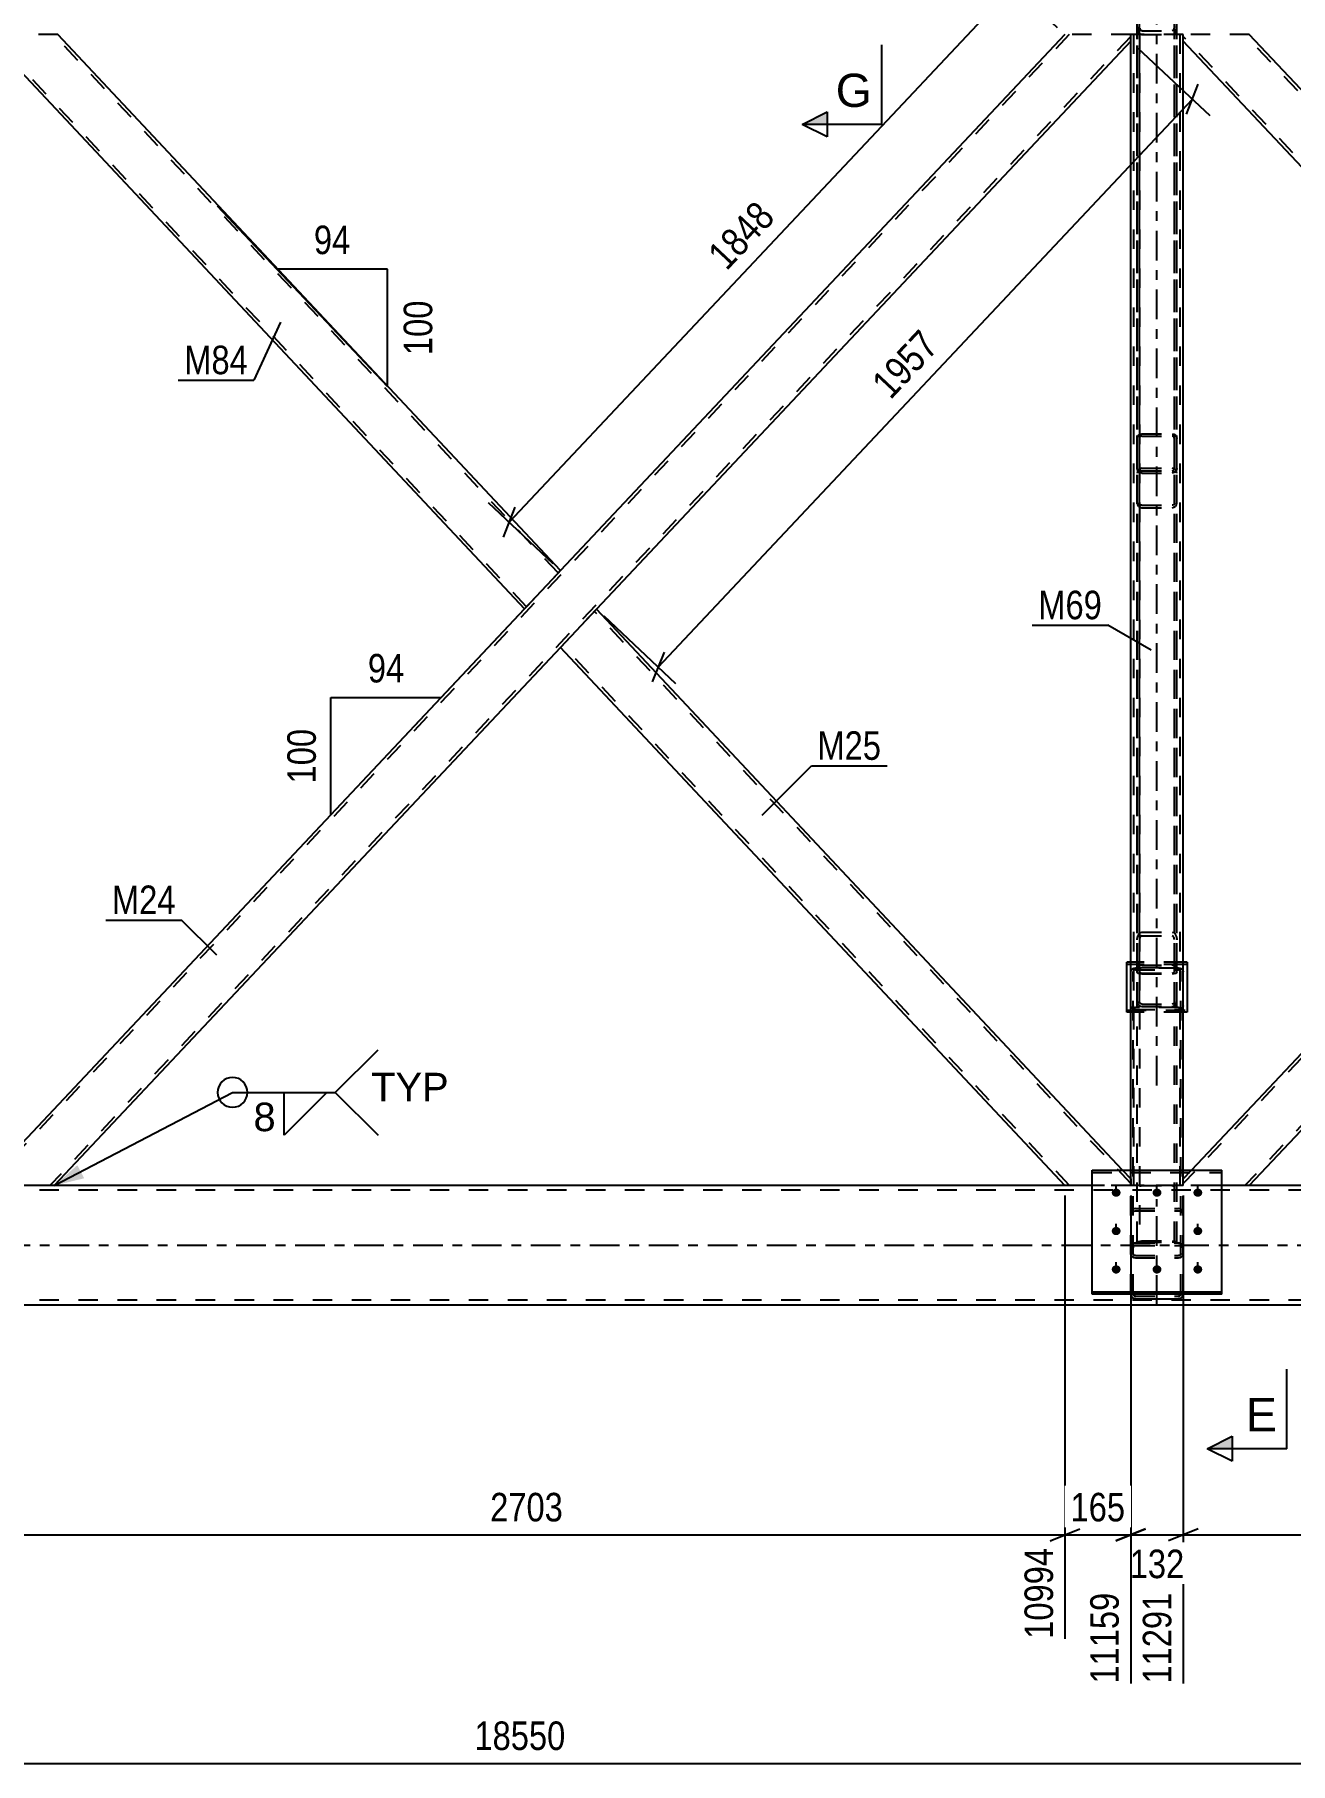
# Model space of a CAD drawing. Header units: millimetres. Extents: x -107 to 1082, y -577 to 264.
# Drawn here: x 270.5 to 396.6, y -179.6 to -6 of the extents above; entities that cross this region are included whole.
import ezdxf

# ---------------------------------------------------------------- set-up
doc = ezdxf.new("R2010")
doc.units = ezdxf.units.MM
doc.linetypes.add('DXK_LINE_DOT2', pattern=[3.9198, 1.9599, -1.9599])
doc.linetypes.add('DXK_LINE_DOT3', pattern=[5.9187, 2.979, -0.9799, 0.9799, -0.9799])
doc.styles.add('Arial', font='ARIAL.TTF', dxfattribs={"height": 0.2})
doc.styles.add('Arial Narrow', font='ARIALN.TTF', dxfattribs={"height": 0.2})

# ---------------------------------------------------------------- blocks, each defined once
blk = doc.blocks.new('Part-389677451-2671 - 2462')
at = {"color": 2, "linetype": 'Continuous'}
for p, q in [((376.7, -120.06), (389.7, -120.06)), ((376.7, -132.5), (376.7, -120.06)), ((389.7, -132.5), (389.7, -120.06)), ((376.7, -132.28), (389.7, -132.28)), ((389.7, -132.5), (376.7, -132.5))]:
    blk.add_line(p, q, dxfattribs=at)
at = {"color": 7, "linetype": 'DXK_LINE_DOT2'}
blk.add_line((376.7, -120.28), (389.7, -120.28), dxfattribs=at)
blk = doc.blocks.new('Part-389677451-2513 - 2462')
at = {"color": 7, "linetype": 'DXK_LINE_DOT2'}
for p, q in [((385.84, -6), (380.56, -6)), ((380.56, -6.66), (380.56, -6)), ((380.88, -121.6), (380.88, -6)), ((385.52, -121.6), (385.52, -6)), ((385.84, -6.66), (385.84, -6)), ((380.56, -121.6), (380.56, -120.06)), ((385.84, -121.6), (385.84, -120.06)), ((385.84, -121.6), (380.56, -121.6))]:
    blk.add_line(p, q, dxfattribs=at)
at = {"color": 2, "linetype": 'Continuous'}
for p, q in [((380.56, -120.06), (380.56, -6.66)), ((385.84, -120.06), (385.84, -6.66))]:
    blk.add_line(p, q, dxfattribs=at)
blk = doc.blocks.new('Part-389677451-2583 - 2462')
at = {"color": 7, "linetype": 'DXK_LINE_DOT2'}
for p, q in [((494.37, -6), (385.84, -121.41)), ((500.56, -6.19), (392.03, -121.6)), ((500.56, -6), (493.93, -6)), ((443.2, -59.95), (439.58, -63.8)), ((446.82, -63.8), (443.2, -67.65)), ((385.84, -120.94), (386.67, -120.06)), ((385.84, -121.6), (385.84, -120.94)), ((392.47, -121.6), (385.84, -121.6))]:
    blk.add_line(p, q, dxfattribs=at)
at = {"color": 2, "linetype": 'Continuous'}
for p, q in [((493.93, -6), (443.2, -59.95)), ((500.56, -6.66), (446.82, -63.8)), ((500.56, -6.66), (500.56, -6)), ((439.58, -63.8), (386.67, -120.06)), ((443.2, -67.65), (392.47, -121.6))]:
    blk.add_line(p, q, dxfattribs=at)
blk = doc.blocks.new('Part-389677451-2578 - 2462')
at = {"color": 2, "linetype": 'Continuous'}
for p, q in [((265.84, -6.25), (265.84, -6)), ((319.68, -63.69), (265.84, -6.25)), ((323.3, -59.84), (272.84, -6)), ((323.03, -60.12), (319.68, -63.69)), ((323.3, -59.84), (323.03, -60.12))]:
    blk.add_line(p, q, dxfattribs=at)
at = {"color": 7, "linetype": 'DXK_LINE_DOT2'}
for p, q in [((272.84, -6), (265.84, -6)), ((319.9, -63.46), (266.04, -6)), ((323.08, -60.07), (272.4, -6)), ((323.27, -59.87), (323.03, -60.12))]:
    blk.add_line(p, q, dxfattribs=at)
blk = doc.blocks.new('Part-389677451-2598 - 2462')
at = {"color": 2, "linetype": 'Continuous'}
for p, q in [((326.92, -63.7), (323.3, -67.55)), ((379.75, -120.06), (326.92, -63.7)), ((373.96, -121.6), (323.3, -67.55))]:
    blk.add_line(p, q, dxfattribs=at)
at = {"color": 7, "linetype": 'DXK_LINE_DOT2'}
for p, q in [((380.56, -121.39), (326.7, -63.93)), ((374.4, -121.6), (323.52, -67.32)), ((379.75, -120.06), (380.56, -120.92)), ((380.56, -120.92), (380.56, -121.6)), ((380.56, -121.6), (373.96, -121.6))]:
    blk.add_line(p, q, dxfattribs=at)
blk = doc.blocks.new('Part-389677451-2558 - 2462')
at = {"color": 2, "linetype": 'Continuous'}
for p, q in [((385.84, -6.66), (385.84, -6)), ((439.58, -63.8), (385.84, -6.66)), ((443.2, -59.95), (392.47, -6)), ((442.93, -60.23), (439.58, -63.8)), ((443.2, -59.95), (442.93, -60.23))]:
    blk.add_line(p, q, dxfattribs=at)
at = {"color": 7, "linetype": 'DXK_LINE_DOT2'}
for p, q in [((392.47, -6), (385.84, -6)), ((439.8, -63.57), (385.84, -6.19)), ((442.98, -60.18), (392.03, -6)), ((443.17, -59.98), (442.93, -60.23))]:
    blk.add_line(p, q, dxfattribs=at)
blk = doc.blocks.new('Part-389677451-2563 - 2462')
at = {"color": 7, "linetype": 'DXK_LINE_DOT2'}
for p, q in [((374.37, -6), (265.84, -121.41)), ((380.56, -6.19), (272.03, -121.6)), ((380.56, -6), (373.93, -6)), ((323.3, -59.84), (319.68, -63.69)), ((326.92, -63.7), (323.3, -67.55)), ((272.47, -121.6), (265.84, -121.6))]:
    blk.add_line(p, q, dxfattribs=at)
at = {"color": 2, "linetype": 'Continuous'}
for p, q in [((373.93, -6), (323.3, -59.84)), ((380.56, -6.66), (326.92, -63.7)), ((380.56, -6.66), (380.56, -6)), ((265.84, -120.94), (319.68, -63.69)), ((323.3, -67.55), (272.47, -121.6)), ((265.84, -121.6), (265.84, -120.94))]:
    blk.add_line(p, q, dxfattribs=at)
blk = doc.blocks.new('Part-389677451-2643 - 2462')
at = {"color": 7, "linetype": 'DXK_LINE_DOT3'}
blk.add_line((383.2, -133.58), (383.2, -122.97), dxfattribs=at)
at = {"color": 7, "linetype": 'DXK_LINE_DOT2'}
for p, q in [((380.6, -124.18), (380.56, -124.36)), ((380.56, -132.46), (380.56, -124.36)), ((380.7, -124.04), (380.6, -124.18)), ((380.86, -123.94), (380.7, -124.04)), ((380.8, -124.36), (380.82, -124.27)), ((380.8, -132.46), (380.8, -124.36)), ((380.82, -124.27), (380.87, -124.2)), ((381.04, -123.91), (380.86, -123.94)), ((380.87, -124.2), (380.95, -124.15)), ((380.95, -124.15), (381.04, -124.13)), ((381.04, -123.91), (385.36, -123.91)), ((381.04, -124.13), (385.36, -124.13)), ((385.54, -123.94), (385.36, -123.91)), ((385.36, -124.13), (385.45, -124.15)), ((385.45, -124.15), (385.53, -124.2)), ((385.53, -124.2), (385.58, -124.27)), ((385.7, -124.04), (385.54, -123.94)), ((385.58, -124.27), (385.6, -124.36)), ((385.6, -132.46), (385.6, -124.36)), ((385.8, -124.18), (385.7, -124.04)), ((385.84, -124.36), (385.8, -124.18)), ((385.84, -132.46), (385.84, -124.36)), ((380.56, -127.86), (380.6, -127.67)), ((380.56, -128.42), (380.6, -128.59)), ((380.82, -127.77), (380.8, -127.86)), ((380.82, -128.5), (380.8, -128.42)), ((380.87, -127.68), (380.82, -127.77)), ((380.86, -127.39), (381.04, -127.35)), ((380.95, -127.63), (380.87, -127.68)), ((381.04, -127.61), (380.95, -127.63)), ((381.04, -127.35), (385.36, -127.35)), ((381.04, -127.61), (385.36, -127.61)), ((385.36, -127.35), (385.54, -127.39)), ((385.45, -127.63), (385.36, -127.61)), ((385.53, -127.68), (385.45, -127.63)), ((385.58, -127.77), (385.53, -127.68)), ((385.6, -127.86), (385.58, -127.77)), ((385.6, -128.42), (385.58, -128.5)), ((385.8, -127.67), (385.84, -127.86)), ((385.8, -128.59), (385.84, -128.42)), ((380.6, -128.59), (380.7, -128.74)), ((380.7, -128.74), (380.86, -128.83)), ((380.87, -128.58), (380.82, -128.5)), ((380.86, -128.83), (381.04, -128.87)), ((380.95, -128.63), (380.87, -128.58)), ((381.04, -128.64), (380.95, -128.63)), ((381.04, -128.64), (385.36, -128.64)), ((381.04, -128.87), (385.36, -128.87)), ((385.45, -128.63), (385.36, -128.64)), ((385.36, -128.87), (385.54, -128.83)), ((385.53, -128.58), (385.45, -128.63)), ((385.58, -128.5), (385.53, -128.58)), ((385.54, -128.83), (385.7, -128.74)), ((385.7, -128.74), (385.8, -128.59)), ((380.57, -132.5), (380.56, -132.46)), ((380.8, -132.46), (380.82, -132.56)), ((380.82, -132.56), (380.87, -132.64)), ((380.87, -132.64), (380.95, -132.7)), ((380.95, -132.7), (381.04, -132.72)), ((381.04, -132.72), (385.36, -132.72)), ((385.36, -132.72), (385.45, -132.7)), ((385.45, -132.7), (385.53, -132.64)), ((385.53, -132.64), (385.58, -132.56)), ((385.58, -132.56), (385.6, -132.46)), ((385.84, -132.46), (385.83, -132.5))]:
    blk.add_line(p, q, dxfattribs=at)
at = {"color": 2, "linetype": 'Continuous'}
for p, q in [((380.6, -132.66), (380.57, -132.5)), ((381.04, -132.97), (380.86, -132.93)), ((381.04, -132.97), (385.36, -132.97)), ((385.54, -132.93), (385.36, -132.97)), ((385.83, -132.5), (385.8, -132.66))]:
    blk.add_line(p, q, dxfattribs=at)
at = {"color": 7, "linetype": 'DXK_LINE_DOT2'}
for centre, start, end in [((381.06, -127.84), 114.32, 159.2417), ((385.34, -127.84), 20.7583, 65.68)]:
    blk.add_arc(centre, 0.496, start, end, dxfattribs=at)
at = {"color": 2, "linetype": 'Continuous'}
for centre, start, end in [((381.06, -132.48), 200.7583, 245.68), ((385.34, -132.48), 294.32, 339.2417)]:
    blk.add_arc(centre, 0.496, start, end, dxfattribs=at)
blk = doc.blocks.new('Part-389677451-2631 - 2462')
at = {"color": 7, "linetype": 'DXK_LINE_DOT2'}
for p, q in [((380.56, -100.13), (380.6, -99.98)), ((380.6, -99.98), (380.7, -99.86)), ((380.7, -99.86), (380.86, -99.78)), ((380.82, -100.06), (380.8, -100.13)), ((380.8, -132.46), (380.8, -100.13)), ((380.87, -100), (380.82, -100.06)), ((380.86, -99.78), (381.04, -99.75)), ((380.95, -99.95), (380.87, -100)), ((381.04, -99.94), (380.95, -99.95)), ((385.36, -99.75), (381.04, -99.75)), ((381.04, -99.94), (385.36, -99.94)), ((385.36, -99.75), (385.54, -99.78)), ((385.45, -99.95), (385.36, -99.94)), ((385.53, -100), (385.45, -99.95)), ((385.58, -100.06), (385.53, -100)), ((385.54, -99.78), (385.7, -99.86)), ((385.6, -100.13), (385.58, -100.06)), ((385.6, -132.46), (385.6, -100.13)), ((385.7, -99.86), (385.8, -99.98)), ((385.8, -99.98), (385.84, -100.13)), ((385.84, -132.46), (385.84, -100.13)), ((380.6, -103.68), (380.56, -103.54)), ((380.7, -103.8), (380.6, -103.68)), ((380.86, -103.89), (380.7, -103.8)), ((380.8, -103.54), (380.82, -103.61)), ((380.82, -103.61), (380.87, -103.67)), ((381.04, -103.91), (380.86, -103.89)), ((380.87, -103.67), (380.9, -103.69)), ((380.9, -103.69), (380.95, -103.71)), ((380.95, -103.71), (381.04, -103.72)), ((385.36, -103.72), (381.04, -103.72)), ((381.04, -103.91), (385.36, -103.91)), ((385.36, -103.72), (385.45, -103.71)), ((385.54, -103.89), (385.36, -103.91)), ((385.45, -103.71), (385.53, -103.67)), ((385.53, -103.67), (385.58, -103.61)), ((385.7, -103.8), (385.54, -103.89)), ((385.58, -103.61), (385.6, -103.54)), ((385.8, -103.68), (385.7, -103.8)), ((385.84, -103.54), (385.8, -103.68)), ((380.56, -121.43), (380.56, -120.06)), ((380.56, -132.46), (380.56, -121.43)), ((380.6, -127.67), (380.56, -127.86)), ((380.8, -127.86), (380.82, -127.77)), ((380.82, -127.77), (380.87, -127.68)), ((381.04, -127.35), (380.86, -127.39)), ((380.87, -127.68), (380.95, -127.63)), ((380.95, -127.63), (381.04, -127.61)), ((381.04, -127.35), (385.36, -127.35)), ((381.04, -127.61), (385.36, -127.61)), ((385.54, -127.39), (385.36, -127.35)), ((385.36, -127.61), (385.45, -127.63)), ((385.45, -127.63), (385.53, -127.68)), ((385.53, -127.68), (385.58, -127.77)), ((385.58, -127.77), (385.6, -127.86)), ((385.84, -127.86), (385.8, -127.67)), ((380.56, -132.46), (380.6, -132.66)), ((380.82, -132.56), (380.8, -132.46)), ((380.86, -132.62), (380.82, -132.56)), ((380.87, -132.64), (380.86, -132.62)), ((380.86, -132.93), (381.04, -132.97)), ((380.95, -132.7), (380.87, -132.64)), ((381.04, -132.72), (380.95, -132.7)), ((381.04, -132.72), (385.36, -132.72)), ((381.04, -132.97), (385.36, -132.97)), ((385.45, -132.7), (385.36, -132.72)), ((385.36, -132.97), (385.54, -132.93)), ((385.53, -132.64), (385.45, -132.7)), ((385.58, -132.56), (385.53, -132.64)), ((385.6, -132.46), (385.58, -132.56)), ((385.8, -132.66), (385.84, -132.46))]:
    blk.add_line(p, q, dxfattribs=at)
at = {"color": 2, "linetype": 'Continuous'}
for p in [(380.56, -100.13), (380.56, -120.06)]:
    blk.add_line(p, (380.56, -100.13), dxfattribs=at)
at = {"color": 7, "linetype": 'DXK_LINE_DOT2'}
for centre, start, end in [((381.06, -127.84), 114.3199, 159.2417), ((385.34, -127.84), 20.7583, 65.68), ((381.06, -132.48), 200.7583, 245.68), ((385.34, -132.48), 294.3199, 339.2417)]:
    blk.add_arc(centre, 0.496, start, end, dxfattribs=at)
blk = doc.blocks.new('Part-389677451-2639 - 2462')
at = {"color": 7, "linetype": 'DXK_LINE_DOT3'}
blk.add_line((383.2, -111.54), (383.2, 42.16), dxfattribs=at)
at = {"color": 7, "linetype": 'DXK_LINE_DOT2'}
for p, q in [((381.34, 34.82), (381.24, 34.6)), ((381.5, 34.97), (381.34, 34.82)), ((381.68, 35.02), (381.5, 34.97)), ((381.68, 35.02), (384.72, 35.02)), ((384.9, 34.97), (384.72, 35.02)), ((385.06, 34.82), (384.9, 34.97)), ((385.16, 34.6), (385.06, 34.82)), ((381.24, 34.6), (381.2, 34.34)), ((381.2, -103.12), (381.2, 34.34)), ((381.44, 34.34), (381.46, 34.47)), ((381.44, -103.12), (381.44, 34.34)), ((381.46, 34.47), (381.51, 34.58)), ((381.51, 34.58), (381.59, 34.65)), ((381.59, 34.65), (381.68, 34.68)), ((381.68, 34.68), (384.72, 34.68)), ((384.72, 34.68), (384.81, 34.65)), ((384.81, 34.65), (384.89, 34.58)), ((384.89, 34.58), (384.94, 34.47)), ((384.94, 34.47), (384.96, 34.34)), ((384.96, -103.12), (384.96, 34.34)), ((385.2, 34.34), (385.16, 34.6)), ((385.2, -103.12), (385.2, 34.34)), ((381.2, 29.99), (381.24, 29.73)), ((381.24, 29.73), (381.34, 29.51)), ((381.46, 29.86), (381.44, 29.99)), ((381.51, 29.75), (381.46, 29.86)), ((381.59, 29.68), (381.51, 29.75)), ((381.68, 29.65), (381.59, 29.68)), ((381.68, 29.65), (384.72, 29.65)), ((384.81, 29.68), (384.72, 29.65)), ((384.89, 29.75), (384.81, 29.68)), ((384.94, 29.86), (384.89, 29.75)), ((384.96, 29.99), (384.94, 29.86)), ((385.06, 29.51), (385.16, 29.73)), ((385.16, 29.73), (385.2, 29.99)), ((381.34, 29.51), (381.5, 29.36)), ((381.5, 29.36), (381.68, 29.31)), ((381.68, 29.31), (384.72, 29.31)), ((384.72, 29.31), (384.9, 29.36)), ((384.9, 29.36), (385.06, 29.51)), ((381.24, -99.77), (381.2, -99.96)), ((381.34, -99.61), (381.24, -99.77)), ((381.5, -99.5), (381.34, -99.61)), ((381.44, -99.96), (381.46, -99.86)), ((381.46, -99.86), (381.51, -99.78)), ((381.68, -99.46), (381.5, -99.5)), ((381.51, -99.78), (381.59, -99.73)), ((381.59, -99.73), (381.68, -99.71)), ((381.68, -99.46), (384.72, -99.46)), ((381.68, -99.71), (384.72, -99.71)), ((384.9, -99.5), (384.72, -99.46)), ((384.72, -99.71), (384.81, -99.73)), ((384.81, -99.73), (384.89, -99.78)), ((384.89, -99.78), (384.94, -99.86)), ((385.06, -99.61), (384.9, -99.5)), ((384.94, -99.86), (384.96, -99.96)), ((385.16, -99.77), (385.06, -99.61)), ((385.2, -99.96), (385.16, -99.77)), ((381.2, -103.12), (381.24, -103.32)), ((381.24, -103.32), (381.34, -103.48)), ((381.34, -103.48), (381.5, -103.59)), ((381.46, -103.22), (381.44, -103.12)), ((381.51, -103.3), (381.46, -103.22)), ((381.5, -103.59), (381.68, -103.62)), ((381.59, -103.35), (381.51, -103.3)), ((381.68, -103.37), (381.59, -103.35)), ((381.68, -103.37), (384.72, -103.37)), ((381.68, -103.62), (384.72, -103.62)), ((384.81, -103.35), (384.72, -103.37)), ((384.72, -103.62), (384.9, -103.59)), ((384.89, -103.3), (384.81, -103.35)), ((384.94, -103.22), (384.89, -103.3)), ((384.9, -103.59), (385.06, -103.48)), ((384.96, -103.12), (384.94, -103.22)), ((385.06, -103.48), (385.16, -103.32)), ((385.16, -103.32), (385.2, -103.12))]:
    blk.add_line(p, q, dxfattribs=at)
blk = doc.blocks.new('Part-389677451-2674 - 2462')
at = {"color": 2, "linetype": 'Continuous'}
for p, q in [((380.16, -104.2), (380.16, -99.17)), ((380.56, -99.17), (380.16, -99.17)), ((380.56, -99.39), (380.16, -99.39)), ((386.24, -99.17), (385.84, -99.17)), ((386.24, -99.39), (385.84, -99.39)), ((386.24, -99.17), (386.24, -104.2)), ((380.56, -104.2), (380.16, -104.2)), ((386.24, -104.2), (385.84, -104.2))]:
    blk.add_line(p, q, dxfattribs=at)
at = {"color": 7, "linetype": 'DXK_LINE_DOT2'}
for p, q in [((385.84, -99.17), (380.56, -99.17)), ((385.84, -99.39), (380.56, -99.39)), ((380.16, -103.98), (386.24, -103.98)), ((385.84, -104.2), (380.56, -104.2))]:
    blk.add_line(p, q, dxfattribs=at)
blk = doc.blocks.new('Part-389677451-2694 - 2462')
at = {"color": 7, "linetype": 'DXK_LINE_DOT2'}
for p, q in [((602.2, -122.08), (12.56, -122.08)), ((389.7, -121.6), (376.7, -121.6)), ((602.2, -133.12), (12.56, -133.12))]:
    blk.add_line(p, q, dxfattribs=at)
at = {"color": 2, "linetype": 'Continuous'}
for p, q in [((376.7, -121.6), (149.7, -121.6)), ((597.4, -121.6), (389.7, -121.6)), ((597.4, -133.6), (12.56, -133.6))]:
    blk.add_line(p, q, dxfattribs=at)
at = {"color": 7, "linetype": 'DXK_LINE_DOT3'}
blk.add_line((12.56, -127.6), (602.2, -127.6), dxfattribs=at)
blk = doc.blocks.new('Part-389677451-2830 - 2462')
at = {"color": 7, "linetype": 'DXK_LINE_DOT2'}
for p, q in [((381.2, -127.17), (381.2, 29.31)), ((381.44, 29.31), (381.2, 29.31)), ((381.2, 28.81), (381.24, 28.71)), ((381.24, 28.71), (381.34, 28.64)), ((381.34, 28.64), (381.5, 28.59)), ((381.44, 29.31), (381.44, -127.17)), ((381.46, 28.76), (381.44, 28.81)), ((381.51, 28.72), (381.46, 28.76)), ((381.5, 28.59), (381.68, 28.57)), ((381.59, 28.7), (381.51, 28.72)), ((381.68, 28.69), (381.59, 28.7)), ((381.68, 28.69), (384.72, 28.69)), ((381.68, 28.57), (384.72, 28.57)), ((384.81, 28.7), (384.72, 28.69)), ((384.72, 28.57), (384.9, 28.59)), ((384.89, 28.72), (384.81, 28.7)), ((384.94, 28.76), (384.89, 28.72)), ((384.9, 28.59), (385.06, 28.64)), ((384.96, 28.81), (384.94, 28.76)), ((384.96, -127.17), (384.96, 29.31)), ((385.2, 29.31), (384.96, 29.31)), ((385.06, 28.64), (385.16, 28.71)), ((385.16, 28.71), (385.2, 28.81)), ((385.2, -127.17), (385.2, 29.31)), ((381.24, 24.36), (381.2, 24.77)), ((381.44, 24.77), (381.46, 24.56)), ((384.94, 24.56), (384.96, 24.77)), ((385.2, 24.77), (385.16, 24.36)), ((381.68, 23.7), (381.5, 23.78)), ((381.59, 24.27), (381.68, 24.23)), ((381.68, 24.23), (384.72, 24.23)), ((381.68, 23.7), (384.72, 23.7)), ((384.72, 24.23), (384.81, 24.27)), ((384.9, 23.78), (384.72, 23.7)), ((381.24, -121.63), (381.2, -121.66)), ((381.32, -121.6), (381.24, -121.63)), ((385.08, -121.6), (381.32, -121.6)), ((381.44, -121.66), (381.46, -121.64)), ((381.46, -121.64), (381.51, -121.63)), ((381.51, -121.63), (381.59, -121.62)), ((381.59, -121.62), (381.68, -121.61)), ((381.68, -121.61), (384.72, -121.61)), ((384.72, -121.61), (384.81, -121.62)), ((384.81, -121.62), (384.89, -121.63)), ((384.89, -121.63), (384.94, -121.64)), ((384.96, -121.66), (384.94, -121.64)), ((385.16, -121.63), (385.08, -121.6)), ((385.2, -121.66), (385.16, -121.63)), ((381.22, -127.35), (381.2, -127.17)), ((381.22, -127.35), (381.24, -127.3)), ((381.22, -127.35), (381.46, -127.35)), ((381.24, -127.3), (381.34, -127.23)), ((381.34, -127.23), (381.5, -127.17)), ((381.44, -127.17), (381.46, -127.35)), ((381.51, -127.31), (381.46, -127.35)), ((381.46, -127.35), (381.46, -127.35)), ((381.5, -127.17), (381.68, -127.16)), ((381.59, -127.28), (381.51, -127.31)), ((381.68, -127.27), (381.59, -127.28)), ((381.68, -127.16), (384.72, -127.16)), ((381.68, -127.27), (384.72, -127.27)), ((384.72, -127.16), (384.9, -127.17)), ((384.81, -127.28), (384.72, -127.27)), ((384.89, -127.31), (384.81, -127.28)), ((384.94, -127.35), (384.89, -127.31)), ((384.9, -127.17), (385.06, -127.23)), ((384.94, -127.35), (384.96, -127.17)), ((384.94, -127.35), (385.18, -127.35)), ((384.94, -127.35), (384.94, -127.35)), ((385.06, -127.23), (385.16, -127.3)), ((385.16, -127.3), (385.18, -127.35)), ((385.18, -127.35), (385.2, -127.17))]:
    blk.add_line(p, q, dxfattribs=at)
for centre, radius, start, end in [((382.31, 24.49), 1.08, 186.941, 221.2629), ((381.99, 24.63), 0.539, 186.941, 221.2629), ((384.41, 24.63), 0.539, 318.7371, 353.059), ((384.09, 24.49), 1.08, 318.7371, 353.059)]:
    blk.add_arc(centre, radius, start, end, dxfattribs=at)
blk = doc.blocks.new('Bolt-389677451-2810 - 2462')
at = {"linetype": 'Continuous'}
for points in [[(379.1, -122.73), (379.01, -122.72), (378.92, -122.69), (378.84, -122.65), (378.77, -122.59), (378.72, -122.52), (378.68, -122.44), (378.66, -122.36), (378.66, -122.27), (378.68, -122.19), (378.72, -122.11), (378.77, -122.04), (378.84, -121.98), (378.92, -121.94), (379.01, -121.91), (379.1, -121.9), (379.19, -121.91), (379.28, -121.94), (379.36, -121.98), (379.43, -122.04), (379.48, -122.11), (379.52, -122.19), (379.54, -122.27), (379.54, -122.36), (379.52, -122.44), (379.48, -122.52), (379.43, -122.59), (379.36, -122.65), (379.28, -122.69), (379.19, -122.72)], [(383.2, -122.73), (383.11, -122.72), (383.02, -122.69), (382.94, -122.65), (382.87, -122.59), (382.82, -122.52), (382.78, -122.44), (382.76, -122.36), (382.76, -122.27), (382.78, -122.19), (382.82, -122.11), (382.87, -122.04), (382.94, -121.98), (383.02, -121.94), (383.11, -121.91), (383.2, -121.9), (383.29, -121.91), (383.38, -121.94), (383.46, -121.98), (383.53, -122.04), (383.58, -122.11), (383.62, -122.19), (383.64, -122.27), (383.64, -122.36), (383.62, -122.44), (383.58, -122.52), (383.53, -122.59), (383.46, -122.65), (383.38, -122.69), (383.29, -122.72)], [(387.3, -122.73), (387.21, -122.72), (387.12, -122.69), (387.04, -122.65), (386.97, -122.59), (386.92, -122.52), (386.88, -122.44), (386.86, -122.36), (386.86, -122.27), (386.88, -122.19), (386.92, -122.11), (386.97, -122.04), (387.04, -121.98), (387.12, -121.94), (387.21, -121.91), (387.3, -121.9), (387.39, -121.91), (387.48, -121.94), (387.56, -121.98), (387.63, -122.04), (387.68, -122.11), (387.72, -122.19), (387.74, -122.27), (387.74, -122.36), (387.72, -122.44), (387.68, -122.52), (387.63, -122.59), (387.56, -122.65), (387.48, -122.69), (387.39, -122.72)], [(379.1, -126.58), (379.01, -126.57), (378.92, -126.55), (378.84, -126.5), (378.77, -126.44), (378.72, -126.37), (378.68, -126.3), (378.66, -126.21), (378.66, -126.12), (378.68, -126.04), (378.72, -125.96), (378.77, -125.89), (378.84, -125.83), (378.92, -125.79), (379.01, -125.76), (379.1, -125.75), (379.19, -125.76), (379.28, -125.79), (379.36, -125.83), (379.43, -125.89), (379.48, -125.96), (379.52, -126.04), (379.54, -126.12), (379.54, -126.21), (379.52, -126.3), (379.48, -126.37), (379.43, -126.44), (379.36, -126.5), (379.28, -126.55), (379.19, -126.57)], [(387.3, -126.58), (387.21, -126.57), (387.12, -126.55), (387.04, -126.5), (386.97, -126.44), (386.92, -126.37), (386.88, -126.3), (386.86, -126.21), (386.86, -126.12), (386.88, -126.04), (386.92, -125.96), (386.97, -125.89), (387.04, -125.83), (387.12, -125.79), (387.21, -125.76), (387.3, -125.75), (387.39, -125.76), (387.48, -125.79), (387.56, -125.83), (387.63, -125.89), (387.68, -125.96), (387.72, -126.04), (387.74, -126.12), (387.74, -126.21), (387.72, -126.3), (387.68, -126.37), (387.63, -126.44), (387.56, -126.5), (387.48, -126.55), (387.39, -126.57)], [(379.1, -130.43), (379.01, -130.43), (378.92, -130.4), (378.84, -130.36), (378.77, -130.3), (378.72, -130.23), (378.68, -130.15), (378.66, -130.06), (378.66, -129.98), (378.68, -129.89), (378.72, -129.81), (378.77, -129.74), (378.84, -129.69), (378.92, -129.64), (379.01, -129.62), (379.1, -129.61), (379.19, -129.62), (379.28, -129.64), (379.36, -129.69), (379.43, -129.74), (379.48, -129.81), (379.52, -129.89), (379.54, -129.98), (379.54, -130.06), (379.52, -130.15), (379.48, -130.23), (379.43, -130.3), (379.36, -130.36), (379.28, -130.4), (379.19, -130.43)], [(383.2, -130.43), (383.11, -130.43), (383.02, -130.4), (382.94, -130.36), (382.87, -130.3), (382.82, -130.23), (382.78, -130.15), (382.76, -130.06), (382.76, -129.98), (382.78, -129.89), (382.82, -129.81), (382.87, -129.74), (382.94, -129.69), (383.02, -129.64), (383.11, -129.62), (383.2, -129.61), (383.29, -129.62), (383.38, -129.64), (383.46, -129.69), (383.53, -129.74), (383.58, -129.81), (383.62, -129.89), (383.64, -129.98), (383.64, -130.06), (383.62, -130.15), (383.58, -130.23), (383.53, -130.3), (383.46, -130.36), (383.38, -130.4), (383.29, -130.43)], [(387.3, -130.43), (387.21, -130.43), (387.12, -130.4), (387.04, -130.36), (386.97, -130.3), (386.92, -130.23), (386.88, -130.15), (386.86, -130.06), (386.86, -129.98), (386.88, -129.89), (386.92, -129.81), (386.97, -129.74), (387.04, -129.69), (387.12, -129.64), (387.21, -129.62), (387.3, -129.61), (387.39, -129.62), (387.48, -129.64), (387.56, -129.69), (387.63, -129.74), (387.68, -129.81), (387.72, -129.89), (387.74, -129.98), (387.74, -130.06), (387.72, -130.15), (387.68, -130.23), (387.63, -130.3), (387.56, -130.36), (387.48, -130.4), (387.39, -130.43)]]:
    blk.add_hatch(color=1, dxfattribs=at).paths.add_polyline_path(points)
at = {"color": 1, "linetype": 'Continuous'}
for p, q in [((379.1, -122.71), (379.1, -121.58)), ((383.2, -122.71), (383.2, -121.58)), ((387.3, -122.71), (387.3, -121.58)), ((379.1, -126.56), (379.1, -125.43)), ((387.3, -126.56), (387.3, -125.43)), ((379.1, -130.42), (379.1, -129.28)), ((383.2, -130.42), (383.2, -129.28)), ((387.3, -130.42), (387.3, -129.28))]:
    blk.add_line(p, q, dxfattribs=at)
blk = doc.blocks.new('Part-389677451-2835 - 2462')
at = {"color": 7, "linetype": 'DXK_LINE_DOT2'}
for p, q in [((381.24, -49.85), (381.2, -50.04)), ((381.2, -100.17), (381.2, -50.04)), ((381.34, -49.7), (381.24, -49.85)), ((381.5, -49.6), (381.34, -49.7)), ((381.44, -50.04), (381.46, -49.95)), ((381.44, -100.17), (381.44, -50.04)), ((381.46, -49.95), (381.51, -49.87)), ((381.68, -49.56), (381.5, -49.6)), ((381.51, -49.87), (381.59, -49.82)), ((381.59, -49.82), (381.68, -49.8)), ((381.68, -49.56), (384.72, -49.56)), ((381.68, -49.8), (384.72, -49.8)), ((384.9, -49.6), (384.72, -49.56)), ((384.72, -49.8), (384.81, -49.82)), ((384.81, -49.82), (384.89, -49.87)), ((384.89, -49.87), (384.94, -49.95)), ((385.06, -49.7), (384.9, -49.6)), ((384.94, -49.95), (384.96, -50.04)), ((384.96, -100.17), (384.96, -50.04)), ((385.16, -49.85), (385.06, -49.7)), ((385.2, -50.04), (385.16, -49.85)), ((385.2, -100.17), (385.2, -50.04)), ((381.2, -53.04), (381.24, -53.22)), ((381.24, -53.22), (381.34, -53.38)), ((381.34, -53.38), (381.5, -53.48)), ((381.46, -53.13), (381.44, -53.04)), ((381.51, -53.21), (381.46, -53.13)), ((381.5, -53.48), (381.68, -53.52)), ((381.59, -53.26), (381.51, -53.21)), ((381.68, -53.28), (381.59, -53.26)), ((381.68, -53.28), (384.72, -53.28)), ((381.68, -53.52), (384.72, -53.52)), ((384.81, -53.26), (384.72, -53.28)), ((384.72, -53.52), (384.9, -53.48)), ((384.89, -53.21), (384.81, -53.26)), ((384.94, -53.13), (384.89, -53.21)), ((384.9, -53.48), (385.06, -53.38)), ((384.96, -53.04), (384.94, -53.13)), ((385.06, -53.38), (385.16, -53.22)), ((385.16, -53.22), (385.2, -53.04)), ((381.2, -96.92), (381.24, -96.62)), ((381.46, -96.77), (381.44, -96.92)), ((381.5, -96.2), (381.68, -96.14)), ((381.68, -96.53), (381.59, -96.56)), ((381.68, -96.14), (384.72, -96.14)), ((381.68, -96.53), (384.72, -96.53)), ((384.72, -96.14), (384.9, -96.2)), ((384.81, -96.56), (384.72, -96.53)), ((384.96, -96.92), (384.94, -96.77)), ((385.16, -96.62), (385.2, -96.92)), ((381.2, -99.17), (381.44, -99.17)), ((381.2, -99.39), (381.44, -99.39)), ((381.44, -99.46), (381.2, -99.46)), ((381.2, -99.75), (381.44, -99.75)), ((381.24, -100.24), (381.2, -100.17)), ((381.34, -100.29), (381.24, -100.24)), ((381.5, -100.33), (381.34, -100.29)), ((381.44, -100.17), (381.46, -100.2)), ((381.46, -100.2), (381.51, -100.23)), ((381.68, -100.34), (381.5, -100.33)), ((381.51, -100.23), (381.59, -100.25)), ((381.59, -100.25), (381.68, -100.26)), ((381.68, -100.26), (384.72, -100.26)), ((381.68, -100.34), (384.72, -100.34)), ((384.72, -100.26), (384.81, -100.25)), ((384.9, -100.33), (384.72, -100.34)), ((384.81, -100.25), (384.89, -100.23)), ((384.89, -100.23), (384.94, -100.2)), ((385.06, -100.29), (384.9, -100.33)), ((384.94, -100.2), (384.96, -100.17)), ((384.96, -99.17), (385.2, -99.17)), ((384.96, -99.39), (385.2, -99.39)), ((384.96, -99.46), (385.2, -99.46)), ((384.96, -99.75), (385.2, -99.75)), ((385.16, -100.24), (385.06, -100.29)), ((385.2, -100.17), (385.16, -100.24))]:
    blk.add_line(p, q, dxfattribs=at)
for centre, radius, start, end in [((381.93, -96.76), 0.711, 127.9406, 168.6047), ((381.81, -96.84), 0.355, 127.9406, 168.6047), ((384.59, -96.84), 0.355, 11.3953, 52.0594), ((384.47, -96.76), 0.711, 11.3953, 52.0594)]:
    blk.add_arc(centre, radius, start, end, dxfattribs=at)
blk = doc.blocks.new('Part-389677451-2855 - 2462')
at = {"color": 7, "linetype": 'DXK_LINE_DOT2'}
for p, q in [((381.68, 0.47), (381.5, 0.41)), ((381.59, 0.05), (381.68, 0.08)), ((381.68, 0.47), (384.72, 0.47)), ((381.68, 0.08), (384.72, 0.08)), ((384.9, 0.41), (384.72, 0.47)), ((384.72, 0.08), (384.81, 0.05)), ((381.24, -0.01), (381.2, -0.31)), ((381.2, -49.57), (381.2, -0.31)), ((381.44, -0.31), (381.46, -0.16)), ((381.44, -49.57), (381.44, -0.31)), ((384.94, -0.16), (384.96, -0.31)), ((384.96, -49.57), (384.96, -0.31)), ((385.2, -0.31), (385.16, -0.01)), ((385.2, -49.57), (385.2, -0.31)), ((381.2, -5.22), (381.22, -5.41)), ((381.22, -5.41), (381.24, -5.52)), ((381.46, -5.37), (381.44, -5.22)), ((381.5, -5.94), (381.68, -6)), ((381.68, -5.61), (381.59, -5.58)), ((381.68, -5.61), (384.72, -5.61)), ((381.68, -6), (384.72, -6)), ((384.81, -5.58), (384.72, -5.61)), ((384.72, -6), (384.9, -5.94)), ((384.96, -5.22), (384.94, -5.37)), ((385.16, -5.52), (385.18, -5.41)), ((385.18, -5.41), (385.2, -5.22)), ((381.2, -46.56), (381.24, -46.38)), ((381.24, -46.38), (381.34, -46.23)), ((381.34, -46.23), (381.5, -46.12)), ((381.46, -46.47), (381.44, -46.56)), ((381.51, -46.39), (381.46, -46.47)), ((381.5, -46.12), (381.68, -46.09)), ((381.59, -46.34), (381.51, -46.39)), ((381.68, -46.32), (381.59, -46.34)), ((381.68, -46.09), (384.72, -46.09)), ((381.68, -46.32), (384.72, -46.32)), ((384.72, -46.09), (384.9, -46.12)), ((384.81, -46.34), (384.72, -46.32)), ((384.89, -46.39), (384.81, -46.34)), ((384.94, -46.47), (384.89, -46.39)), ((384.9, -46.12), (385.06, -46.23)), ((384.96, -46.56), (384.94, -46.47)), ((385.06, -46.23), (385.16, -46.38)), ((385.16, -46.38), (385.2, -46.56)), ((381.24, -49.75), (381.2, -49.57)), ((381.34, -49.9), (381.24, -49.75)), ((381.5, -50), (381.34, -49.9)), ((381.44, -49.57), (381.46, -49.66)), ((381.46, -49.66), (381.51, -49.73)), ((381.68, -50.04), (381.5, -50)), ((381.51, -49.73), (381.59, -49.79)), ((381.59, -49.79), (381.68, -49.8)), ((381.68, -49.8), (384.72, -49.8)), ((381.68, -50.04), (384.72, -50.04)), ((384.72, -49.8), (384.81, -49.79)), ((384.9, -50), (384.72, -50.04)), ((384.81, -49.79), (384.89, -49.73)), ((384.89, -49.73), (384.94, -49.66)), ((385.06, -49.9), (384.9, -50)), ((384.94, -49.66), (384.96, -49.57)), ((385.16, -49.75), (385.06, -49.9)), ((385.2, -49.57), (385.16, -49.75))]:
    blk.add_line(p, q, dxfattribs=at)
for centre, radius, start, end in [((381.93, -0.15), 0.711, 127.9406, 168.6047), ((381.81, -0.23), 0.355, 127.9406, 168.6047), ((384.59, -0.23), 0.355, 11.3953, 52.0594), ((384.47, -0.15), 0.711, 11.3953, 52.0594), ((381.93, -5.38), 0.711, 191.3953, 232.0594), ((381.81, -5.3), 0.355, 191.3953, 232.0594), ((384.59, -5.3), 0.355, 307.9406, 348.6047), ((384.47, -5.38), 0.711, 307.9406, 348.6047)]:
    blk.add_arc(centre, radius, start, end, dxfattribs=at)
blk = doc.blocks.new('StraightDimension-389677451-16707 - 2462')
at = {"color": 7, "linetype": 'Continuous'}
for p, q in [((373.2, -5.31), (366.69, 0.81)), ((368.18, -2.65), (369.36, 0.36)), ((318.14, -54.98), (368.77, -1.14)), ((322.57, -59.15), (316.06, -53.03)), ((318.73, -53.48), (317.55, -56.49))]:
    blk.add_line(p, q, dxfattribs=at)
at = {"color": 0}
blk.add_wipeout([(345.83, -24.45), (342.77, -21.57), (336.93, -27.77), (339.99, -30.65)], dxfattribs=at)
at = {"color": 3, "style": 'Arial Narrow'}
blk.add_text('1848', height=2.863, rotation=46.7591, dxfattribs=at).set_placement((339.97, -29.8))
blk = doc.blocks.new('StraightDimension-389677451-7121 - 2462')
at = {"color": 7, "linetype": 'Continuous'}
for p, q in [((265.84, -122.6), (265.84, -169.79)), ((373.96, -122.6), (373.96, -167.12)), ((267.34, -156.08), (264.34, -157.28)), ((372.46, -157.28), (375.46, -156.08)), ((265.84, -156.68), (373.96, -156.68))]:
    blk.add_line(p, q, dxfattribs=at)
at = {"color": 0}
blk.add_wipeout([(324.16, -155.93), (324.16, -151.73), (315.64, -151.73), (315.64, -155.93)], dxfattribs=at)
at = {"color": 0, "linetype": 'Continuous'}
blk.add_wipeout([(373.36, -157.38), (369.16, -157.38), (369.16, -167.72), (373.36, -167.72)], dxfattribs=at)
at = {"color": 3, "style": 'Arial Narrow'}
blk.add_text('2703', height=2.863, dxfattribs=at).set_placement((316.24, -155.33))
at = {"color": 3, "linetype": 'Continuous', "style": 'Arial Narrow'}
blk.add_text('10994', height=2.863, rotation=90.0002, dxfattribs=at).set_placement((372.76, -167.12))
blk = doc.blocks.new('StraightDimension-389677451-16729 - 2462')
at = {"color": 7, "linetype": 'Continuous'}
for p, q in [((381.29, -7.35), (388.5, -14.13)), ((386.16, -13.99), (387.34, -10.98)), ((333.11, -69.52), (386.75, -12.48)), ((327.65, -64.38), (334.86, -71.16)), ((333.7, -68.02), (332.52, -71.02))]:
    blk.add_line(p, q, dxfattribs=at)
at = {"color": 0}
blk.add_wipeout([(362.3, -37.39), (359.24, -34.51), (353.41, -40.71), (356.47, -43.59)], dxfattribs=at)
at = {"color": 3, "style": 'Arial Narrow'}
blk.add_text('1957', height=2.863, rotation=46.7591, dxfattribs=at).set_placement((356.44, -42.74))
blk = doc.blocks.new('StraightDimension-389677451-23847 - 2462')
at = {"color": 7, "linetype": 'Continuous'}
blk.add_line((-25, -179.64), (663.45, -179.64), dxfattribs=at)
at = {"color": 0}
blk.add_wipeout([(324.4, -178.89), (324.4, -174.69), (314.06, -174.69), (314.06, -178.89)], dxfattribs=at)
at = {"color": 3, "style": 'Arial Narrow'}
blk.add_text('18550', height=2.863, dxfattribs=at).set_placement((314.66, -178.29))
blk = doc.blocks.new('AngleDimension-389677451-16615 - 2462')
at = {"color": 7, "linetype": 'Continuous'}
for p, q in [((320.18, -63.15), (311.33, -72.57)), ((300.23, -72.57), (311.33, -72.57)), ((300.23, -84.37), (311.33, -72.57)), ((300.23, -84.37), (300.23, -72.57))]:
    blk.add_line(p, q, dxfattribs=at)
at = {"color": 0}
for points in [[(308.21, -71.67), (308.21, -67.47), (303.36, -67.47), (303.36, -71.67)], [(299.33, -75.12), (295.13, -75.12), (295.13, -81.81), (299.33, -81.81)]]:
    blk.add_wipeout(points, dxfattribs=at)
at = {"color": 3, "style": 'Arial Narrow'}
blk.add_text('94', height=2.863, dxfattribs=at).set_placement((303.96, -71.07))
blk.add_text('100', height=2.863, rotation=90.0002, dxfattribs=at).set_placement((298.73, -81.21))
blk = doc.blocks.new('StraightDimension-389677451-7118 - 2462')
at = {"color": 7, "linetype": 'Continuous'}
for p, q in [((385.84, -122.6), (385.84, -171.62)), ((493.93, -122.6), (493.93, -167.12)), ((387.34, -156.08), (384.34, -157.28)), ((492.43, -157.28), (495.43, -156.08)), ((385.84, -156.68), (493.93, -156.68))]:
    blk.add_line(p, q, dxfattribs=at)
at = {"color": 0}
blk.add_wipeout([(444.14, -155.93), (444.14, -151.73), (435.63, -151.73), (435.63, -155.93)], dxfattribs=at)
at = {"color": 0, "linetype": 'Continuous'}
blk.add_wipeout([(493.33, -157.38), (489.13, -157.38), (489.13, -167.72), (493.33, -167.72)], dxfattribs=at)
at = {"color": 3, "style": 'Arial Narrow'}
blk.add_text('2702', height=2.863, dxfattribs=at).set_placement((436.23, -155.33))
at = {"color": 3, "linetype": 'Continuous', "style": 'Arial Narrow'}
blk.add_text('13993', height=2.863, rotation=90.0002, dxfattribs=at).set_placement((492.73, -167.12))
blk = doc.blocks.new('StraightDimension-389677451-7119 - 2462')
at = {"color": 7, "linetype": 'Continuous'}
for p, q in [((380.56, -122.6), (380.56, -171.62)), ((385.84, -122.6), (385.84, -171.62)), ((379.06, -157.28), (382.06, -156.08)), ((387.34, -156.08), (384.34, -157.28)), ((380.56, -156.68), (385.84, -156.68))]:
    blk.add_line(p, q, dxfattribs=at)
at = {"color": 0}
blk.add_wipeout([(386.54, -161.63), (386.54, -157.43), (379.86, -157.43), (379.86, -161.63)], dxfattribs=at)
at = {"color": 0, "linetype": 'Continuous'}
blk.add_wipeout([(385.24, -161.88), (381.04, -161.88), (381.04, -172.22), (385.24, -172.22)], dxfattribs=at)
at = {"color": 3, "style": 'Arial Narrow'}
blk.add_text('132', height=2.863, dxfattribs=at).set_placement((380.46, -161.03))
at = {"color": 3, "linetype": 'Continuous', "style": 'Arial Narrow'}
blk.add_text('11291', height=2.863, rotation=90.0002, dxfattribs=at).set_placement((384.64, -171.62))
blk = doc.blocks.new('StraightDimension-389677451-7120 - 2462')
at = {"color": 7, "linetype": 'Continuous'}
for p, q in [((373.96, -122.6), (373.96, -167.12)), ((380.56, -122.6), (380.56, -171.62)), ((372.46, -157.28), (375.46, -156.08)), ((382.06, -156.08), (379.06, -157.28)), ((373.96, -156.68), (380.56, -156.68))]:
    blk.add_line(p, q, dxfattribs=at)
at = {"color": 0}
blk.add_wipeout([(380.6, -155.93), (380.6, -151.73), (373.92, -151.73), (373.92, -155.93)], dxfattribs=at)
at = {"color": 0, "linetype": 'Continuous'}
blk.add_wipeout([(379.96, -161.88), (375.76, -161.88), (375.76, -172.22), (379.96, -172.22)], dxfattribs=at)
at = {"color": 3, "style": 'Arial Narrow'}
blk.add_text('165', height=2.863, dxfattribs=at).set_placement((374.52, -155.33))
at = {"color": 3, "linetype": 'Continuous', "style": 'Arial Narrow'}
blk.add_text('11159', height=2.863, rotation=90.0002, dxfattribs=at).set_placement((379.36, -171.62))
blk = doc.blocks.new('AngleDimension-389677451-16672 - 2462')
at = {"color": 7, "linetype": 'Continuous'}
for p, q in [((288.84, -23.19), (294.82, -29.55)), ((305.92, -29.55), (294.82, -29.55)), ((305.92, -41.35), (294.82, -29.55)), ((305.92, -41.35), (305.92, -29.55))]:
    blk.add_line(p, q, dxfattribs=at)
at = {"color": 0}
for points in [[(302.8, -28.65), (302.8, -24.45), (297.94, -24.45), (297.94, -28.65)], [(311.02, -32.11), (306.82, -32.11), (306.82, -38.79), (311.02, -38.79)]]:
    blk.add_wipeout(points, dxfattribs=at)
at = {"color": 3, "style": 'Arial Narrow'}
blk.add_text('94', height=2.863, dxfattribs=at).set_placement((298.54, -28.05))
blk.add_text('100', height=2.863, rotation=90.0002, dxfattribs=at).set_placement((310.42, -38.19))
blk = doc.blocks.new('Mark-389677451-2509 - 2462')
at = {"color": 0}
blk.add_wipeout([(377.67, -64.72), (377.67, -61.72), (371.28, -61.72), (371.28, -64.72)], dxfattribs=at)
blk.add_wipeout([(377.67, -64.72), (377.67, -61.72), (371.28, -61.72), (371.28, -64.72)], dxfattribs=at)
at = {"color": 30, "linetype": 'Continuous'}
for p in [(370.68, -65.32), (382.6, -67.82)]:
    blk.add_line(p, (378.27, -65.32), dxfattribs=at)
at = {"color": 3, "style": 'Arial Narrow'}
blk.add_text('M69', height=2.863, dxfattribs=at).set_placement((371.28, -64.72))
blk = doc.blocks.new('Mark-389677451-2559 - 2462')
at = {"color": 0}
blk.add_wipeout([(284.66, -94.33), (284.66, -91.33), (278.26, -91.33), (278.26, -94.33)], dxfattribs=at)
blk.add_wipeout([(284.66, -94.33), (284.66, -91.33), (278.26, -91.33), (278.26, -94.33)], dxfattribs=at)
at = {"color": 30, "linetype": 'Continuous'}
for p in [(277.66, -94.93), (288.8, -98.47)]:
    blk.add_line(p, (285.26, -94.93), dxfattribs=at)
at = {"color": 3, "style": 'Arial Narrow'}
blk.add_text('M24', height=2.863, dxfattribs=at).set_placement((278.26, -94.33))
blk = doc.blocks.new('WeldMark-389677451-23943 - 2462')
at = {"linetype": 'Continuous'}
blk.add_hatch(color=30, dxfattribs=at).paths.add_polyline_path([(275.47, -120.87), (272.47, -121.6), (274.78, -119.55)])
at = {"color": 3, "linetype": 'Continuous'}
for q in [(304.98, -107.96), (304.98, -116.53)]:
    blk.add_line((300.69, -112.24), q, dxfattribs=at)
at = {"color": 30, "linetype": 'Continuous'}
blk.add_line((272.47, -121.6), (290.37, -112.24), dxfattribs=at)
at = {"color": 3, "linetype": 'Continuous'}
blk.add_arc((290.37, -112.24), 1.5, 90, 270, dxfattribs=at)
at = {"color": 0}
blk.add_wipeout([(294.89, -116.34), (294.89, -112.94), (292.27, -112.94), (292.27, -116.34)], dxfattribs=at)
at = {"color": 30, "linetype": 'Continuous'}
blk.add_line((290.37, -112.24), (300.69, -112.24), dxfattribs=at)
at = {"color": 3, "linetype": 'Continuous'}
for p, q in [((295.55, -112.24), (299.83, -112.24)), ((299.83, -112.24), (295.55, -116.53)), ((295.55, -116.53), (295.55, -112.24))]:
    blk.add_line(p, q, dxfattribs=at)
blk.add_arc((290.37, -112.24), 1.5, 270, 90, dxfattribs=at)
at = {"color": 3, "style": 'Arial'}
blk.add_text('8', height=2.87, dxfattribs=at).set_placement((292.47, -116.14))
at = {"color": 0, "linetype": 'Continuous'}
blk.add_wipeout([(312.07, -113.14), (312.07, -110.14), (304.29, -110.14), (304.29, -113.14)], dxfattribs=at)
blk.add_wipeout([(312.07, -113.14), (312.07, -110.14), (304.29, -110.14), (304.29, -113.14)], dxfattribs=at)
at = {"color": 3, "linetype": 'Continuous', "style": 'Arial'}
blk.add_text('TYP', height=2.865, dxfattribs=at).set_placement((304.29, -113.14))
blk = doc.blocks.new('Mark-389677451-2574 - 2462')
at = {"color": 0}
blk.add_wipeout([(291.91, -40.11), (291.91, -37.11), (285.52, -37.11), (285.52, -40.11)], dxfattribs=at)
blk.add_wipeout([(291.91, -40.11), (291.91, -37.11), (285.52, -37.11), (285.52, -40.11)], dxfattribs=at)
at = {"color": 30, "linetype": 'Continuous'}
for p in [(295.18, -34.89), (284.92, -40.71)]:
    blk.add_line(p, (292.51, -40.71), dxfattribs=at)
at = {"color": 3, "style": 'Arial Narrow'}
blk.add_text('M84', height=2.863, dxfattribs=at).set_placement((285.52, -40.11))
blk = doc.blocks.new('Mark-389677451-2594 - 2462')
at = {"color": 0}
blk.add_wipeout([(355.5, -78.84), (355.5, -75.84), (349.1, -75.84), (349.1, -78.84)], dxfattribs=at)
blk.add_wipeout([(355.5, -78.84), (355.5, -75.84), (349.1, -75.84), (349.1, -78.84)], dxfattribs=at)
at = {"color": 30, "linetype": 'Continuous'}
for p, q in [((343.55, -84.39), (348.5, -79.44)), ((348.5, -79.44), (356.1, -79.44))]:
    blk.add_line(p, q, dxfattribs=at)
at = {"color": 3, "style": 'Arial Narrow'}
blk.add_text('M25', height=2.863, dxfattribs=at).set_placement((349.1, -78.84))
blk = doc.blocks.new('SectionMark-389677451-18911 - 2462')
at = {"linetype": 'Continuous'}
blk.add_hatch(color=6, dxfattribs=at).paths.add_polyline_path([(390.74, -146.78), (390.74, -148.03), (388.24, -148.03)])
at = {"color": 6, "linetype": 'Continuous'}
for p, q in [((396.24, -148.03), (396.24, -140.03)), ((388.24, -148.03), (390.74, -146.78)), ((390.74, -146.78), (390.74, -149.28)), ((396.24, -148.03), (388.24, -148.03)), ((390.74, -149.28), (388.24, -148.03))]:
    blk.add_line(p, q, dxfattribs=at)
at = {"color": 0, "linetype": 'Continuous'}
blk.add_wipeout([(395.24, -146.28), (395.24, -142.78), (392.13, -142.78), (392.13, -146.28)], dxfattribs=at)
at = {"color": 3, "linetype": 'Continuous', "style": 'Arial'}
blk.add_text('E', height=3.34, dxfattribs=at).set_placement((392.13, -146.28))
blk = doc.blocks.new('SectionMark-389677451-29450 - 2462')
at = {"linetype": 'Continuous'}
for points in [[(350.07, 26.75), (350.07, 25.5), (347.57, 26.75)], [(350.07, -13.77), (350.07, -15.02), (347.57, -15.02)]]:
    blk.add_hatch(color=6, dxfattribs=at).paths.add_polyline_path(points)
at = {"color": 6, "linetype": 'Continuous'}
for p, q in [((347.57, 26.75), (350.07, 28)), ((350.07, 25.5), (350.07, 28)), ((355.57, 26.75), (347.57, 26.75)), ((347.57, 26.75), (350.07, 25.5)), ((355.57, 26.75), (355.57, 18.75)), ((355.57, -15.02), (355.57, -7.02)), ((347.57, -15.02), (350.07, -13.77)), ((350.07, -13.77), (350.07, -16.27)), ((355.57, -15.02), (347.57, -15.02)), ((350.07, -16.27), (347.57, -15.02))]:
    blk.add_line(p, q, dxfattribs=at)
at = {"color": 0, "linetype": 'Continuous'}
for points in [[(354.57, 21.5), (354.57, 25), (350.94, 25), (350.94, 21.5)], [(354.57, -13.27), (354.57, -9.77), (350.94, -9.77), (350.94, -13.27)]]:
    blk.add_wipeout(points, dxfattribs=at)
at = {"color": 3, "linetype": 'Continuous', "style": 'Arial'}
for p in [(350.94, 21.5), (350.94, -13.27)]:
    blk.add_text('G', height=3.34, dxfattribs=at).set_placement(p)

msp = doc.modelspace()

# ---------------------------------------------------------------- block references
for name in ['Part-389677451-2639 - 2462', 'Part-389677451-2830 - 2462', 'Part-389677451-2855 - 2462', 'Part-389677451-2578 - 2462', 'Part-389677451-2563 - 2462', 'Part-389677451-2513 - 2462', 'Part-389677451-2583 - 2462', 'Part-389677451-2558 - 2462', 'Part-389677451-2835 - 2462', 'Part-389677451-2598 - 2462', 'Part-389677451-2674 - 2462', 'Part-389677451-2631 - 2462', 'Part-389677451-2671 - 2462', 'Part-389677451-2694 - 2462', 'Bolt-389677451-2810 - 2462', 'Part-389677451-2643 - 2462']:
    msp.add_blockref(name, (0, 0))

# ---------------------------------------------------------------- next in the draw order: block references
for name in ['StraightDimension-389677451-16707 - 2462', 'StraightDimension-389677451-7121 - 2462']:
    msp.add_blockref(name, (0, 0))

# ---------------------------------------------------------------- next in the draw order: block references
msp.add_blockref('StraightDimension-389677451-16729 - 2462', (0, 0))

# ---------------------------------------------------------------- next in the draw order: block references
msp.add_blockref('StraightDimension-389677451-23847 - 2462', (0, 0))

# ---------------------------------------------------------------- next in the draw order: block references
for name in ['SectionMark-389677451-29450 - 2462', 'AngleDimension-389677451-16672 - 2462', 'Mark-389677451-2509 - 2462', 'AngleDimension-389677451-16615 - 2462', 'Mark-389677451-2594 - 2462', 'Mark-389677451-2559 - 2462', 'WeldMark-389677451-23943 - 2462', 'StraightDimension-389677451-7118 - 2462']:
    msp.add_blockref(name, (0, 0))

# ---------------------------------------------------------------- next in the draw order: block references
for name in ['SectionMark-389677451-18911 - 2462', 'Mark-389677451-2574 - 2462', 'StraightDimension-389677451-7119 - 2462']:
    msp.add_blockref(name, (0, 0))

# ---------------------------------------------------------------- next in the draw order: block references
msp.add_blockref('StraightDimension-389677451-7120 - 2462', (0, 0))

doc.saveas('drawing.dxf')
